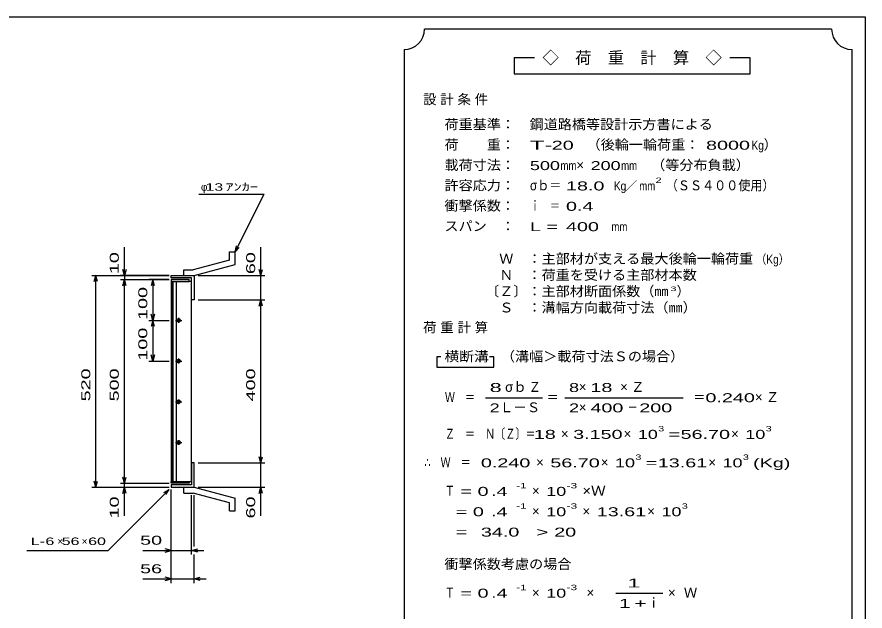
# Model space of a CAD drawing. Units: millimetres, scale not verified. Extents: x -1820 to 1731, y -1282 to 1054.
# Drawn here: x -352 to 1731, y -405 to 1054 of the extents above; entities that cross this region are included whole.
import ezdxf
from ezdxf.enums import TextEntityAlignment as Align

# ---------------------------------------------------------------- set-up
doc = ezdxf.new("R2010")
doc.units = ezdxf.units.MM
doc.header["$LTSCALE"] = 10
for name, color, linetype, lineweight in [('0_2', 150, 'Continuous', 25), ('16', 3, 'Continuous', 25), ('19', 6, 'Continuous', 25), ('22', 2, 'Continuous', 25)]:
    doc.layers.add(name, color=color, linetype=linetype, lineweight=lineweight)
doc.styles.add('ベクトル', font='')
doc.styles.get('ベクトル').set_extended_font_data('ベクトル')

msp = doc.modelspace()

# ---------------------------------------------------------------- linework, layer by layer
at = {"layer": '0_2'}
for p, q in [((-1729, 1053.5), (1731, 1053.5)), ((1731, 1053.5), (1731, -1146.5))]:
    msp.add_line(p, q, dxfattribs=at)
at = {"layer": '16'}
for p, q in [((71, 408.5), (27, 408.5)), ((27, 408.5), (27, 404)), ((27, 404), (71, 404)), ((27, 404), (27, -87)), ((77, 404), (27, 404)), ((28.5, 404), (28.5, -87)), ((31.5, -87), (31.5, 404)), ((39, 404), (39, -87)), ((71, 404), (71, 408.5)), ((77, -87), (77, 404)), ((45, 314.5), (45, 302.5)), ((37, 308.5), (53, 308.5)), ((47, 311.5), (43, 311.5)), ((43, 305.5), (47, 305.5)), ((37, 208.5), (53, 208.5)), ((47, 211.5), (43, 211.5)), ((45, 214.5), (45, 202.5)), ((43, 205.5), (47, 205.5)), ((37, 108.5), (53, 108.5)), ((47, 111.5), (43, 111.5)), ((43, 105.5), (47, 105.5)), ((45, 114.5), (45, 102.5)), ((37, 8.5), (53, 8.5)), ((47, 11.5), (43, 11.5)), ((43, 5.5), (47, 5.5)), ((45, 14.5), (45, 2.5)), ((27, -87), (71, -87)), ((27, -91.5), (27, -87)), ((27, -87), (77, -87)), ((71, -91.5), (27, -91.5)), ((71, -87), (71, -91.5))]:
    msp.add_line(p, q, dxfattribs=at)
for centre, radius, start, end in [((45, 308.5), 4, 46.6, 133.4), ((43, 308.5), 3, 90, 270), ((45, 308.5), 4, 226.6, 313.4), ((47, 308.5), 3, 270, 90), ((43, 208.5), 3, 90, 270), ((45, 208.5), 4, 46.6, 133.4), ((47, 208.5), 3, 270, 90), ((45, 208.5), 4, 226.6, 313.4), ((43, 108.5), 3, 90, 270), ((45, 108.5), 4, 46.6, 133.4), ((45, 108.5), 4, 226.6, 313.4), ((47, 108.5), 3, 270, 90), ((43, 8.5), 3, 90, 270), ((45, 8.5), 4, 46.6, 133.4), ((45, 8.5), 4, 226.6, 313.4), ((47, 8.5), 3, 270, 90)]:
    msp.add_arc(centre, radius, start, end, dxfattribs=at)
at = {"layer": '19'}
for p, q in [((170, 476.5), (184, 476.5)), ((170, 456.5), (170, 476.5)), ((184, 445.5), (184, 476.5)), ((170, 456.5), (81, 432.5)), ((83, 418.5), (184, 445.5)), ((27, 412.5), (27, 418.5)), ((27, 418.5), (82, 418.5)), ((58, 432.5), (81, 432.5)), ((58, 418.5), (58, 432.5)), ((58, 418.5), (83, 418.5)), ((82, 418.5), (83, 417.5)), ((83, 417.5), (83, 358.5)), ((77, 412.5), (27, 412.5)), ((77, 358.5), (77, 412.5)), ((83, 358.5), (77, 358.5)), ((83, -41.5), (77, -41.5)), ((77, -41.5), (77, -95.5)), ((83, -100.5), (83, -41.5)), ((27, -95.5), (27, -101.5)), ((77, -95.5), (27, -95.5)), ((27, -101.5), (82, -101.5)), ((58, -101.5), (83, -101.5)), ((58, -115.5), (58, -101.5)), ((82, -101.5), (83, -100.5)), ((83, -101.5), (184, -128.5)), ((58, -115.5), (81, -115.5)), ((170, -139.5), (81, -115.5)), ((170, -159.5), (170, -139.5)), ((184, -159.5), (184, -128.5)), ((170, -159.5), (184, -159.5))]:
    msp.add_line(p, q, dxfattribs=at)
at = {"layer": '22', "color": 4}
for p, q in [((1649, 1023.5), (649, 1023.5)), ((599, 973.5), (599, -576.5)), ((1699, -576.5), (1699, 973.5)), ((919, 953.5), (869, 953.5)), ((869, 953.5), (869, 913.5)), ((1449, 953.5), (1399, 953.5)), ((1449, 913.5), (1449, 953.5)), ((869, 913.5), (1449, 913.5)), ((95, 618.5), (255, 618.5)), ((184, 476.5), (255, 618.5)), ((-88, 418.5), (-88, 488.5)), ((184, 476.5), (187, 491.1)), ((184, 476.5), (194, 487.5)), ((247, 418.5), (247, 488.5)), ((-168, 418.5), (22, 418.5)), ((-162, 403.5), (-158, 418.5)), ((-154, 403.5), (-158, 418.5)), ((-158, -101.5), (-158, 418.5)), ((22, 418.5), (-98, 418.5)), ((-88, 418.5), (-92, 433.5)), ((-84, 433.5), (-88, 418.5)), ((-88, 418.5), (-88, 408.5)), ((93, 418.5), (257, 418.5)), ((247, 418.5), (243, 433.5)), ((247, 418.5), (251, 433.5)), ((247, 358.5), (247, 418.5)), ((-98, 408.5), (22, 408.5)), ((-92, 393.5), (-88, 408.5)), ((-84, 393.5), (-88, 408.5)), ((-88, -91.5), (-88, 408.5)), ((22, 408.5), (-28, 408.5)), ((-18, 408.5), (-22, 393.5)), ((-14, 393.5), (-18, 408.5)), ((-18, 408.5), (-18, 308.5)), ((93, 358.5), (257, 358.5)), ((243, 343.5), (247, 358.5)), ((251, 343.5), (247, 358.5)), ((247, -41.5), (247, 358.5)), ((-18, 308.5), (-22, 323.5)), ((-14, 323.5), (-18, 308.5)), ((-28, 308.5), (22, 308.5)), ((-18, 308.5), (-22, 293.5)), ((-14, 293.5), (-18, 308.5)), ((-18, 308.5), (-18, 208.5)), ((-28, 208.5), (22, 208.5)), ((-18, 208.5), (-22, 223.5)), ((-14, 223.5), (-18, 208.5)), ((689, 218.5), (679, 218.5)), ((679, 218.5), (679, 193.5)), ((819, 218.5), (809, 218.5)), ((819, 193.5), (819, 218.5)), ((679, 193.5), (819, 193.5)), ((799, 118.5), (939, 118.5)), ((994, 118.5), (1284, 118.5)), ((93, -41.5), (257, -41.5)), ((247, -41.5), (243, -26.5)), ((247, -41.5), (251, -26.5)), ((247, -101.5), (247, -41.5)), ((-88, -91.5), (-92, -76.5)), ((-88, -91.5), (-84, -76.5)), ((-168, -101.5), (22, -101.5)), ((-158, -101.5), (-162, -86.5)), ((-158, -101.5), (-154, -86.5)), ((-98, -91.5), (22, -91.5)), ((-98, -101.5), (22, -101.5)), ((-92, -116.5), (-88, -101.5)), ((-88, -101.5), (-88, -91.5)), ((-84, -116.5), (-88, -101.5)), ((-88, -171.5), (-88, -101.5)), ((93, -101.5), (257, -101.5)), ((243, -116.5), (247, -101.5)), ((251, -116.5), (247, -101.5)), ((247, -171.5), (247, -101.5)), ((-128, -256.5), (22, -106.5)), ((9, -114.5), (22, -106.5)), ((14, -119.5), (22, -106.5)), ((27, -266.5), (27, -106.5)), ((27, -336.5), (27, -106.5)), ((77, -266.5), (77, -120.5)), ((83, -246.5), (83, -120.5)), ((-328, -256.5), (-128, -256.5)), ((-43, -256.5), (27, -256.5)), ((27, -256.5), (12, -252.5)), ((12, -260.5), (27, -256.5)), ((27, -256.5), (77, -256.5)), ((77, -256.5), (92, -252.5)), ((92, -260.5), (77, -256.5)), ((77, -256.5), (107, -256.5)), ((83, -336.5), (83, -266.5)), ((-43, -326.5), (27, -326.5)), ((27, -326.5), (12, -322.5)), ((12, -330.5), (27, -326.5)), ((27, -326.5), (83, -326.5)), ((83, -326.5), (98, -322.5)), ((98, -330.5), (83, -326.5)), ((83, -326.5), (113, -326.5)), ((1119, -361.5), (1234, -361.5))]:
    msp.add_line(p, q, dxfattribs=at)
for centre, start, end in [((599, 1023.5), 270, 0), ((1699, 1023.5), 180, 270)]:
    msp.add_arc(centre, 50, start, end, dxfattribs=at)

# ---------------------------------------------------------------- texts
at = {"layer": '22', "style": 'ベクトル'}
for s, height, p in [('◇\u3000荷\u3000重\u3000計\u3000算\u3000◇', 29.33, (939, 953.5)), ('）', 24.19, (1482, 740)), ('×', 24.19, (1022, 690)), ('／', 21.99, (1141.5, 638.5)), ('φ', 18.33, (100, 636)), ('）', 24.19, (1268, 380)), ('σｂ', 24.19, (847, 145)), ('×', 24.19, (1028, 145)), ('Ｌ－Ｓ', 24.19, (834, 95)), ('×', 24.19, (1028, 95)), ('×', 24.19, (984, 30)), ('×', 24.19, (1138, 30)), ('×', 24.19, (1402, 30)), ('×', 24.19, (923, -40)), ('×', 24.19, (1082, -40)), ('×', 24.19, (1346, -40)), ('×', 24.19, (913, -110)), ('×', 24.19, (913, -160)), ('×', 24.19, (1037, -160)), ('×', 24.19, (1196, -160)), ('×', 18.33, (-253, -234)), ('×', 18.33, (-193, -234)), ('×', 24.19, (913, -360)), ('×', 24.19, (1047, -360)), ('×', 24.19, (1247, -360)), ('Ｗ', 24.19, (1286, -360)), ('ｉ', 24.19, (1195.5, -385))]:
    msp.add_text(s, height=height, dxfattribs=at).set_placement(p, align=Align.MIDDLE_LEFT)
for s, height, width, p in [('荷重基準：\u3000', 24.19, 1.05, (698, 790)), ('鋼道路橋等設計示方書による', 24.19, 1.05, (907, 790)), ('荷\u3000\u3000重：\u3000', 24.19, 1.05, (698, 740)), ('（後輪一輪荷重：', 24.19, 1.05, (1047, 740)), ('T-', 21.99, 2, (908, 738.5)), (' 20 ', 21.99, 1.65, (948, 738.5)), (' 8000', 21.99, 1.65, (1327, 738.5)), ('Kg', 21.99, 0.85, (1452, 738.5)), ('載荷寸法：\u3000', 24.19, 1.05, (698, 690)), ('500', 21.99, 1.5, (908, 688.5)), ('mm', 21.99, 0.8, (983, 688.5)), ('200', 21.99, 1.5, (1057, 688.5)), ('mm', 21.99, 0.8, (1132, 688.5)), ('\u3000（等分布負載）', 24.19, 1.05, (1171, 690)), ('ｱﾝｶｰ', 18.33, 1.6, (160, 636)), ('許容応力：\u3000', 24.19, 1.05, (698, 640)), ('σｂ＝', 24.19, 0.9, (908, 640)), (' 18.0', 21.99, 1.65, (983, 638.5)), ('Kg', 21.99, 0.85, (1114, 638.5)), ('2', 13.2, 1.5, (1216.5, 652.5)), ('（ＳＳ４００使用）', 24.19, 0.9, (1241.5, 640)), (' 13 ', 18.33, 1.6, (100, 636)), ('mm', 21.99, 0.8, (1176.5, 638.5)), ('衝撃係数：\u3000', 24.19, 1.05, (698, 590)), ('ｉ\u3000＝', 24.19, 0.75, (908, 590)), (' 0.4', 21.99, 1.65, (983, 588.5)), ('スパン\u3000：\u3000', 24.19, 1.05, (698, 540)), ('L =', 21.99, 1.65, (908, 538.5)), (' 400 ', 21.99, 1.65, (983, 538.5)), ('mm', 21.99, 0.8, (1108, 538.5)), ('\u3000Ｗ\u3000：主部材が支える最大後輪一輪荷重', 24.19, 1.05, (798, 460)), ('（Kg）', 21.99, 0.85, (1463, 458.5)), ('\u3000Ｎ\u3000：荷重を受ける主部材本数', 24.19, 1.05, (798, 420)), ('〔Ｚ〕：主部材断面係数（㎜', 24.19, 1.05, (798, 380)), ('3', 11, 1.8, (1253, 386)), ('\u3000Ｓ\u3000：溝幅方向載荷寸法（㎜）', 24.19, 1.05, (798, 340)), ('横断溝', 24.19, 1.1, (698, 220)), ('\u3000（溝幅＞載荷寸法Ｓの場合）', 24.19, 1.05, (802, 220)), ('8', 21.99, 1.8, (809, 143.5)), ('Ｚ', 24.19, 0.9, (905, 145)), ('8', 21.99, 1.5, (1004, 143.5)), (' 18 ', 21.99, 1.65, (1043, 143.5)), ('Ｗ\u3000＝', 24.19, 0.75, (699, 120)), ('＝', 24.19, 0.9, (949, 120)), ('＝', 24.19, 0.9, (1309, 120)), ('0.240', 21.99, 1.65, (1339, 118.5)), ('2', 21.99, 1.5, (809, 93.5)), ('2', 21.99, 1.5, (1004, 93.5)), (' 400 ', 21.99, 1.65, (1043, 93.5)), (' 200 ', 21.99, 1.65, (1163, 93.5)), ('－', 24.19, 0.75, (1148, 95)), ('Ｚ\u3000＝\u3000Ｎ〔Ｚ〕＝', 24.19, 0.75, (699, 30)), ('3', 13.2, 1.5, (1223, 42.5)), ('3', 13.2, 1.5, (1487, 42.5)), (' 18 ', 21.99, 1.65, (904, 28.5)), ('3.150', 21.99, 1.65, (1014, 28.5)), ('10', 21.99, 1.5, (1173, 28.5)), ('=', 21.99, 1.7, (1248, 28.5)), ('56.70', 21.99, 1.65, (1278, 28.5)), ('10', 21.99, 1.5, (1437, 28.5)), ('3', 13.2, 1.5, (1167, -27.5)), ('3', 13.2, 1.5, (1431, -27.5)), ('∴\u3000Ｗ\u3000＝', 24.19, 0.75, (649, -40)), (' 0.240', 21.99, 1.65, (774, -41.5)), ('56.70', 21.99, 1.65, (958, -41.5)), ('10', 21.99, 1.5, (1117, -41.5)), ('=', 21.99, 1.7, (1192, -41.5)), ('13.61', 21.99, 1.65, (1222, -41.5)), ('10', 21.99, 1.5, (1381, -41.5)), ('(Kg)', 21.99, 1.65, (1456, -41.5)), ('Ｔ', 24.19, 0.75, (699, -110)), (' = 0', 21.99, 1.65, (724, -111.5)), (' .4 ', 21.99, 1.65, (799, -111.5)), ('-1', 13.2, 1.65, (874, -97.5)), ('10', 21.99, 1.5, (948, -111.5)), ('-3', 13.2, 1.65, (998, -97.5)), ('×Ｗ', 24.19, 1.1, (1037, -110)), ('-1', 13.2, 1.65, (874, -147.5)), ('-3', 13.2, 1.65, (998, -147.5)), ('3', 13.2, 1.5, (1281, -147.5)), ('  = 0', 21.99, 1.65, (699, -161.5)), (' .4 ', 21.99, 1.65, (799, -161.5)), ('10', 21.99, 1.5, (948, -161.5)), ('13.61', 21.99, 1.65, (1072, -161.5)), ('10', 21.99, 1.5, (1231, -161.5)), ('  =', 21.99, 1.65, (699, -211.5)), (' 34.0', 21.99, 1.65, (774, -211.5)), ('>', 21.99, 1.7, (924, -211.5)), (' 20 ', 21.99, 1.65, (954, -211.5)), ('L-', 18.33, 1.6, (-318, -234)), (' 6 ', 18.33, 1.6, (-293, -234)), (' 56 ', 18.33, 1.6, (-253, -234)), (' 60 ', 18.33, 1.6, (-188, -234)), (' 50 ', 21.99, 1.65, (-63, -231.5)), (' 56 ', 21.99, 1.65, (-63, -301.5)), ('衝撃係数考慮の場合', 24.19, 1.05, (698, -290)), ('Ｔ', 24.19, 0.75, (699, -360)), (' = 0', 21.99, 1.65, (724, -361.5)), (' .4 ', 21.99, 1.65, (799, -361.5)), ('-1', 13.2, 1.65, (874, -347.5)), ('10', 21.99, 1.5, (948, -361.5)), ('-3', 13.2, 1.65, (998, -347.5))]:
    msp.add_text(s, height=height, dxfattribs=dict(at, width=width)).set_placement(p, align=Align.MIDDLE_LEFT)
at = {"layer": '22', "style": 'ベクトル', "width": 1.65}
for s, p in [(' 10 ', (-113, 408.5)), (' 60 ', (222, 408.5)), (' 100 ', (-43, 296)), (' 100 ', (-43, 196)), (' 520 ', (-183, 96)), (' 500 ', (-113, 96)), (' 400 ', (222, 96)), (' 10 ', (-113, -191.5)), (' 60 ', (222, -191.5))]:
    msp.add_text(s, height=21.99, rotation=90, dxfattribs=at).set_placement(p, align=Align.MIDDLE_LEFT)
at = {"layer": '22', "attachment_point": 4, "style": 'ベクトル'}
for s, insert, char_height in [('\\T1.28;設計条件', (645.5, 850), 24.19), ('\\T1.28;荷重計算', (645.5, 290), 24.19), ('\\T1.42;×Ｚ', (1129.5, 145), 24.19), ('\\T1.42;×Ｚ', (1460.5, 120), 24.19), ('\\T1.25;\\W2;\\~1\\~', (1126.5, -336.5), 21.99), ('\\T1.33;\\W1.75;1+', (1126.5, -386.5), 21.99)]:
    msp.add_mtext(s, dxfattribs=dict(at, insert=insert, char_height=char_height))

doc.saveas('drawing.dxf')
